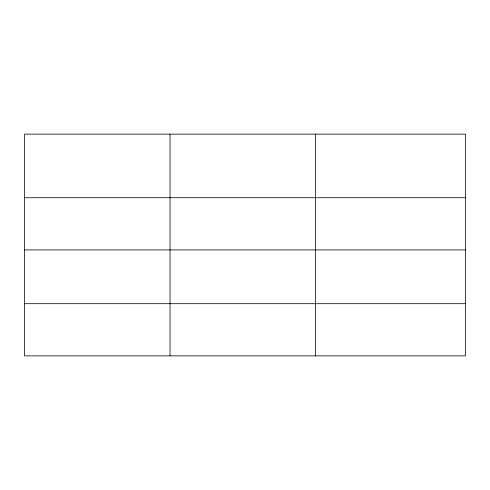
<?xml version="1.0" encoding="UTF-8"?>
<svg xmlns="http://www.w3.org/2000/svg" width="490" height="490" viewBox="0 0 490 490"><rect width="100%" height="100%" fill="white"/><g stroke="black" fill="none" stroke-linecap="round" stroke-linejoin="round"><path stroke-width="0.73" d="M465.5 249.918L465.5 134.125L24.5 134.125L24.5 355.875L465.5 355.875L465.5 249.918L24.5 249.918M24.5 197.727L465.5 197.727M24.5 303.69L465.5 303.69M315.56 134.125L315.56 355.875M170.03 134.125L170.03 355.875"/></g></svg>
